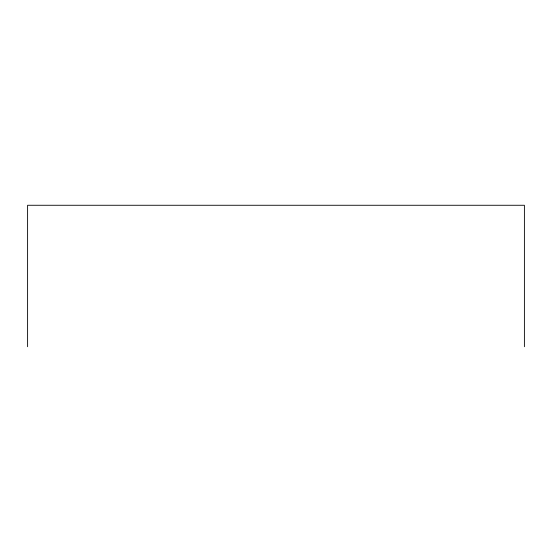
<?xml version="1.0" encoding="UTF-8"?>
<svg xmlns="http://www.w3.org/2000/svg" width="552" height="552" viewBox="0 0 552 552"><rect width="100%" height="100%" fill="white"/><g stroke="black" fill="none" stroke-linecap="round" stroke-linejoin="round"><path stroke-width="0.83" d="M524.4 346.732L524.4 205.268L27.6 205.268L27.6 346.732"/></g></svg>
